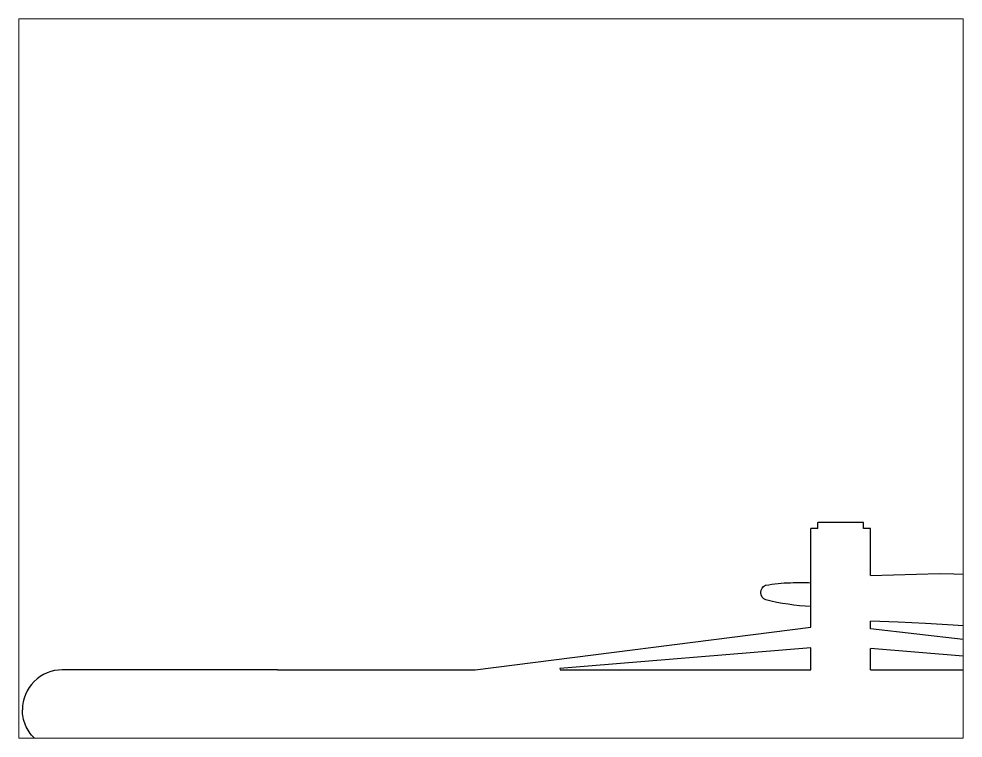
# Paper-space layout 'www.ceco.net' of a CAD drawing. Header units: millimetres. Extents: x 27 to 240, y 20 to 183.
# The model-space entities are those that its viewports show. They can reach past a viewport. Long polylines and large blocks are cut down to what shows.
import ezdxf

# ---------------------------------------------------------------- set-up
doc = ezdxf.new("R2010")
doc.units = ezdxf.units.MM
doc.layers.add('ceco.net 421', color=7, linetype='Continuous')

msp = doc.modelspace()

# ---------------------------------------------------------------- linework, layer by layer
at = {"layer": 'ceco.net 421'}
for points in [[(353.4, 36.97), (353.4, 81.28)], [(356.52, 81.28), (353.4, 81.28)], [(356.52, 81.28), (356.52, 83.95)], [(376.9, 83.95), (356.52, 83.95)], [(376.9, 81.28), (376.9, 83.95)], [(380.02, 81.28), (376.9, 81.28)], [(380.02, 60.24), (380.02, 81.28)], [(380.02, 36.27), (380.02, 39.74)], [(202.94, 17.87), (353.4, 36.97)], [(505.99, 21.83), (380.02, 36.27)], [(353.4, 27.77), (240.79, 18.5), (240.93, 17.87), (353.4, 17.87)], [(353.4, 17.87), (353.4, 27.77)], [(380.02, 17.87), (380.02, 27.44)], [(496.37, 17.87), (496.37, 17.87), (380.02, 27.44)], [(114.27, 17.87), (202.94, 17.87)], [(240.93, 17.87), (353.4, 17.87)], [(380.02, 17.87), (505.63, 17.87)]]:
    msp.add_lwpolyline(points, dxfattribs=at)
for points in [[(380.02, 60.24), (411.08, 61.02, -0.027382), (511.79, 53.44, -15.346379)], [(353.4, 46.22, -0.046811), (333.14, 49.26, -0.690142), (333.1, 55.78, -0.042973), (344.26, 56.96, -0.009834), (353.4, 56.96)], [(507.02, 30.3), (479.05, 33.02, 0.014487), (380.02, 39.74)], [(114.27, 17.87), (17.87, 17.87, 0.414214), (0, 0)], [(114.27, -17.87), (17.87, -17.87, -0.414214), (0, 0)]]:
    msp.add_lwpolyline(points, format="xyb", dxfattribs=at)

psp = doc.layouts.new('www.ceco.net')

# ---------------------------------------------------------------- viewports
at = {"layer": '0'}
psp.add_viewport(center=(133.35, 101.6), size=(213.36, 162.56), view_center_point=(210, 148.5), view_height=322.4396, dxfattribs=at)

doc.saveas('drawing.dxf')
